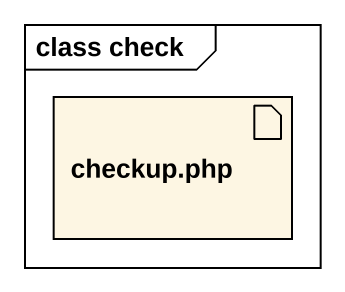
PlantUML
@startuml
mainframe class check
artifact "checkup.php" as checkup_php
@enduml
